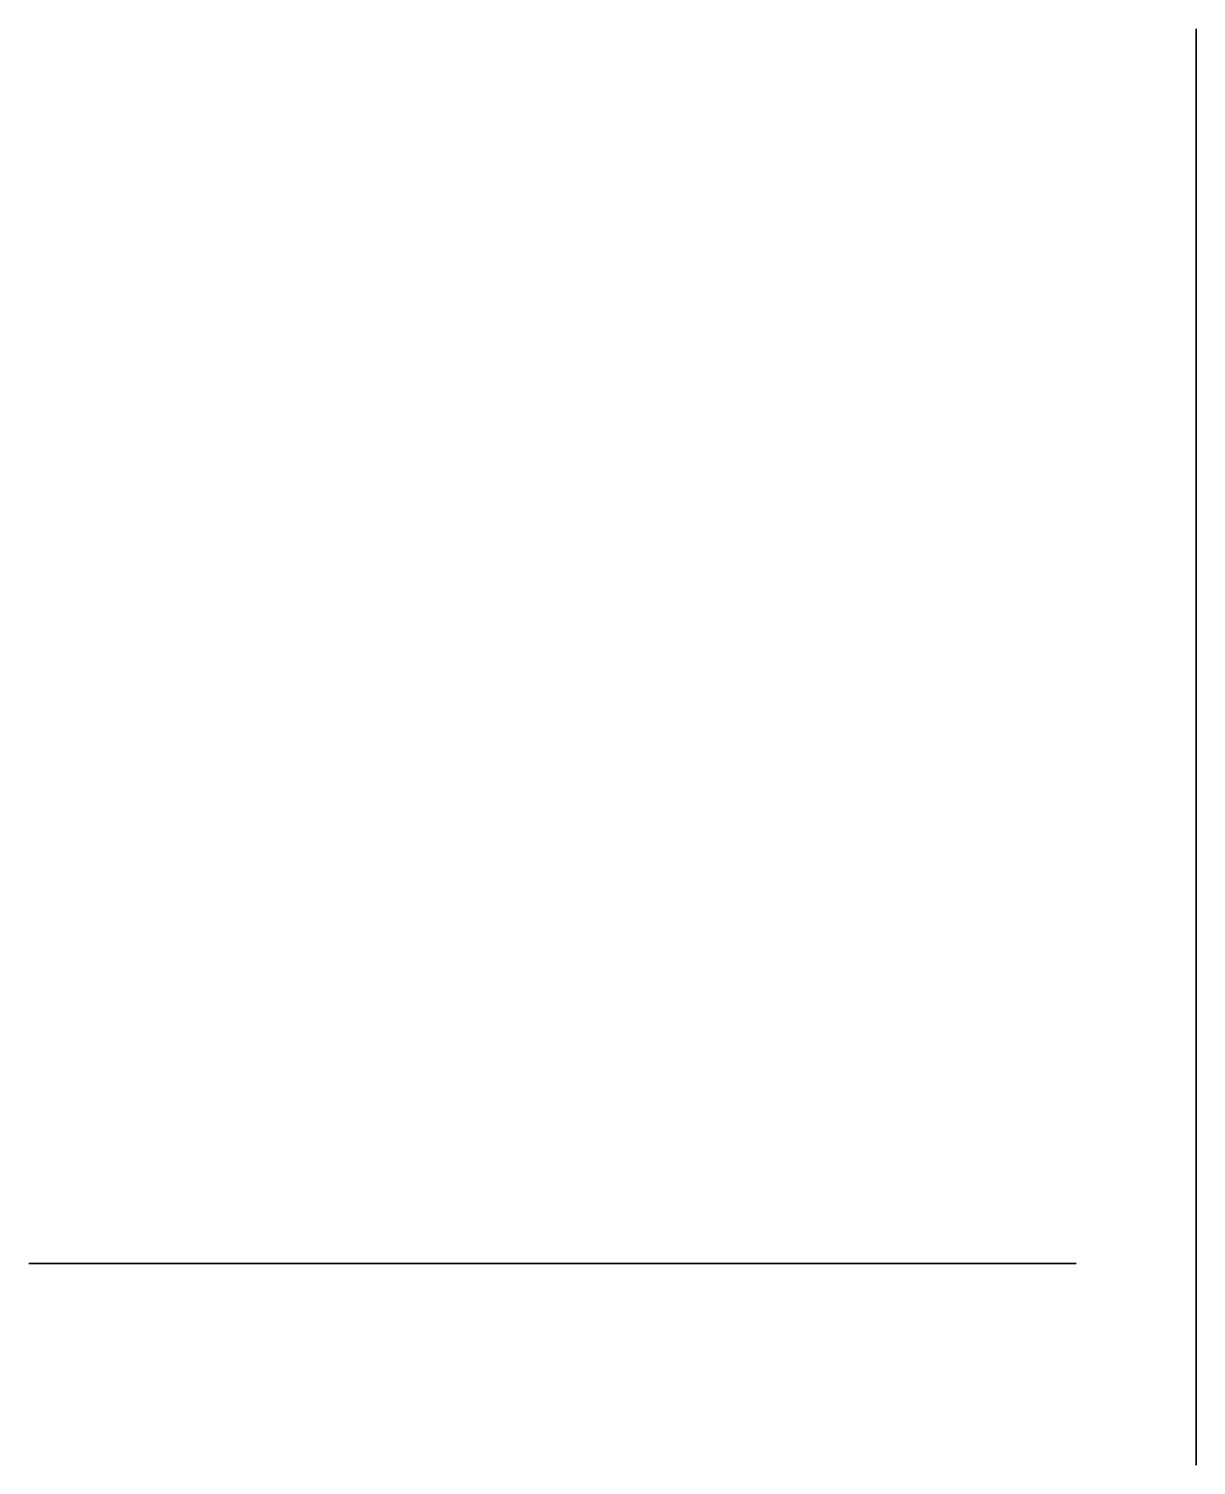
# Model space of a CAD drawing. Header units: inches. Extents: x -40.1 to 0, y 1351.9 to 1401.3.
import ezdxf

# ---------------------------------------------------------------- set-up
doc = ezdxf.new("R2010")
doc.units = ezdxf.units.IN
doc.header["$MEASUREMENT"] = 0

msp = doc.modelspace()

# ---------------------------------------------------------------- linework, layer by layer
at = {"extrusion": (1, 0, 0)}
for p, q in [((0, 1351.925, -546.747), (0, 1401.288, -575.247)), ((0, 1401.288, -575.247), (0, 1401.288, -570.247)), ((0, 1401.288, -570.247), (0, 1379.637, -557.747)), ((0, 1379.637, -557.747), (0, 1379.637, -533.747)), ((0, 1379.637, -533.747), (0, 1372.709, -529.747)), ((0, 1372.709, -529.747), (0, 1372.709, -553.747)), ((0, 1372.709, -553.747), (0, 1358.853, -545.747)), ((0, 1358.853, -545.747), (0, 1358.853, -470.747)), ((0, 1358.853, -470.747), (0, 1351.925, -466.747)), ((0, 1351.925, -466.747), (0, 1351.925, -546.747))]:
    msp.add_line(p, q, dxfattribs=at)
at = {"extrusion": (0, 1, 0)}
for radius in [18, 12]:
    msp.add_circle((22.122, -501.918, 1358.853), radius, dxfattribs=at)

doc.saveas('drawing.dxf')
